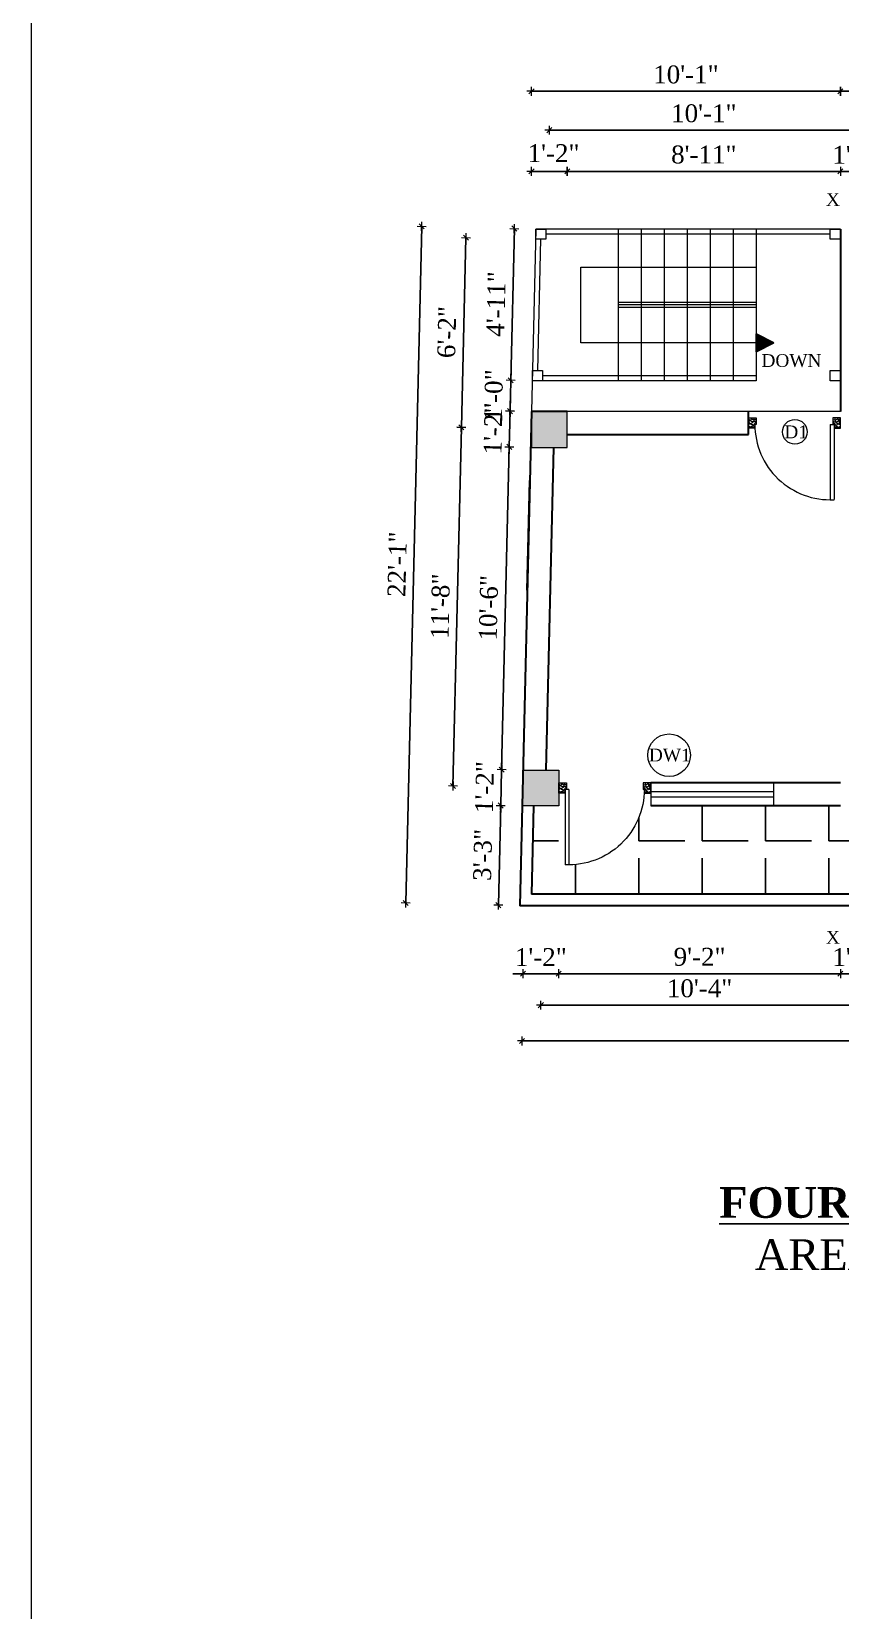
# Model space of a CAD drawing. Header units: inches. Extents: x 151827 to 346502, y -56182 to -23217.
# Drawn here: x 155381 to 155697, y -27472 to -26854 of the extents above; entities that cross this region are included whole.
import ezdxf

# ---------------------------------------------------------------- set-up
doc = ezdxf.new("R2010")
doc.units = ezdxf.units.IN
doc.header["$LTSCALE"] = 5
doc.header["$MEASUREMENT"] = 0
for name, color, linetype, lineweight in [('A-WALL', 7, 'Continuous', 9), ('Dimension', 7, 'Continuous', 18), ('DOOR', 62, 'Continuous', 0), ('Dw', 2, 'Continuous', 18), ('ele1', 21, 'Continuous', 20)]:
    doc.layers.add(name, color=color, linetype=linetype, lineweight=lineweight)
doc.layers.add('dim line', color=7, linetype='Continuous', lineweight=15, true_color=0xfab2b2)
doc.layers.add('TEXT', color=6, linetype='Continuous')
doc.layers.add('WALL', color=7, linetype='Continuous')
doc.styles.add('ordinary', font='times.ttf')
doc.dimstyles.new('Copy of 96', dxfattribs={"dimtxt": 7, "dimasz": 4, "dimexe": 0.5, "dimexo": 0.5, "dimgap": 3, "dimtad": 1, "dimdec": 1, "dimzin": 11, "dimdsep": 46, "dimlunit": 4, "dimtxsty": 'ordinary', "dimblk": 'OBLIQUE', "dimcen": 0.09, "dimse1": 1, "dimse2": 1, "dimclrt": 6, "dimazin": 0, "dimtfac": 1, "dimtdec": 1, "dimtix": 1, "dimtmove": 2, "dimatfit": 3, "dimldrblk": 'leader', "dimfxl": 0.5, "dimfxlon": 1, "dimtolj": 1, "dimtzin": 0, "dimarcsym": 0})

# ---------------------------------------------------------------- blocks, each defined once
blk = doc.blocks.new('A$C27B36B59')
at = {"layer": 'DOOR'}
for p, q in [((0, 4), (0, 0)), ((2.5, 4), (0, 4)), ((0, 0), (3, 0)), ((2.5, 2.5), (2.5, 4)), ((3, 2.5), (2.5, 2.5)), ((3, 0), (3, 2.5))]:
    blk.add_line(p, q, dxfattribs=at)
for centre, radius, start, end in [((-1.4, -0.54), 4.75, 22.14107, 72.83803), ((1.34, 2.09), 1.64, 45.13802, 144.89476), ((2.21, 0.3), 2.49, 83.31492, 152.65798), ((0.13, 0.37), 2.05, 349.48753, 93.68048), ((1.96, -0.47), 2.01, 58.74475, 166.49498), ((-0.06, 0.32), 1.13, 343.54197, 86.94698), ((2.08, -0.4), 1.17, 38.28162, 160.15192)]:
    blk.add_arc(centre, radius, start, end, dxfattribs=at)
blk = doc.blocks.new('D2')
at = {"layer": 'DOOR'}
for p, q in [((74473.95, 24047.59), (74473.95, 24018.09)), ((74473.95, 24047.59), (74475.45, 24047.59)), ((74475.45, 24047.59), (74475.45, 24018.13))]:
    blk.add_line(p, q, dxfattribs=at)
blk.add_arc((74473.95, 24047.59), 29.5, 180, 272.9146, dxfattribs=at)
at = {"layer": 'DOOR', "xscale": -1, "rotation": 180}
blk.add_blockref('A$C27B36B59', (74441.95, 24050.09), dxfattribs=at)
at = {"layer": 'DOOR', "rotation": 180}
blk.add_blockref('A$C27B36B59', (74477.95, 24050.09), dxfattribs=at)
blk = doc.blocks.new('oblique')
at = {"color": 0, "lineweight": -2}
blk.add_line((0.25, 0.25), (-0.25, -0.25), dxfattribs=at)
at = {"layer": 'dim line', "lineweight": 9}
for p, q in [((-0.4375, 0), (0.4375, 0)), ((0, 0.4375), (0, -0.4375))]:
    blk.add_line(p, q, dxfattribs=at)
blk = doc.blocks.new('*D556')
at = {"layer": 'A-WALL', "color": 0, "lineweight": -2, "ltscale": 50, "transparency": 16777216}
for p, q in [((155564.47, -27156.65), (155564.81, -27142.65)), ((155564.81, -27142.65), (155564.9, -27138.65)), ((155564.47, -27156.65), (155564.38, -27160.65))]:
    blk.add_line(p, q, dxfattribs=at)
at = {"layer": 'Defpoints', "color": 0, "ltscale": 50, "transparency": 16777216}
for p in [(155564.81, -27142.65), (155573.17, -27142.85), (155572.84, -27156.85)]:
    blk.add_point(p, dxfattribs=at)
at = {"layer": 'A-WALL', "color": 0, "lineweight": -2, "ltscale": 50, "transparency": 16777216, "xscale": 4, "yscale": 4, "zscale": 4}
for p, rotation in [((155564.81, -27142.65), 268.6423816930626), ((155564.47, -27156.65), 88.64238169306266)]:
    blk.add_blockref('oblique', p, dxfattribs=dict(at, rotation=rotation))
at = {"layer": 'A-WALL', "color": 6, "ltscale": 50, "transparency": 16777216, "insert": (155558.14, -27149.5), "char_height": 7, "attachment_point": 5, "rotation": 88.64238, "style": 'ordinary'}
blk.add_mtext('\\A1;1\'-2"', dxfattribs=at)
blk = doc.blocks.new('_OBLIQUE')
at = {"color": 0, "linetype": 'ByBlock'}
blk.add_line((-0.5, -0.5), (0.5, 0.5), dxfattribs=at)
blk = doc.blocks.new('leader')
at = {"layer": 'Dimension'}
for p, q in [((0, -4.33), (0, 4.33)), ((-4.42, 0), (4.42, 0))]:
    blk.add_line(p, q, dxfattribs=at)
blk = doc.blocks.new('*D557')
at = {"layer": 'A-WALL', "color": 0, "lineweight": -2, "ltscale": 5, "transparency": 16777216}
blk.add_line((155564.81, -27142.65), (155567.8, -27016.36), dxfattribs=at)
at = {"layer": 'Defpoints', "color": 0, "ltscale": 5, "transparency": 16777216}
for p in [(155567.8, -27016.36), (155576.5, -27016.57), (155573.17, -27142.85)]:
    blk.add_point(p, dxfattribs=at)
at = {"layer": 'A-WALL', "color": 0, "lineweight": -2, "ltscale": 5, "transparency": 16777216, "xscale": 4, "yscale": 4, "zscale": 4}
for p, rotation in [((155567.8, -27016.36), 88.64238169298139), ((155564.81, -27142.65), 268.6423816929814)]:
    blk.add_blockref('oblique', p, dxfattribs=dict(at, rotation=rotation))
at = {"layer": 'A-WALL', "color": 6, "ltscale": 5, "transparency": 16777216, "insert": (155559.74, -27079.35), "char_height": 7, "attachment_point": 5, "rotation": 88.64238, "style": 'ordinary'}
blk.add_mtext('\\A1;10\'-6"', dxfattribs=at)
blk = doc.blocks.new('*D558')
at = {"layer": 'A-WALL', "color": 0, "lineweight": -2, "ltscale": 5, "transparency": 16777216}
for p, q in [((155568.13, -27002.37), (155568.23, -26998.37)), ((155567.8, -27016.36), (155568.13, -27002.37)), ((155567.8, -27016.36), (155567.7, -27020.36))]:
    blk.add_line(p, q, dxfattribs=at)
at = {"layer": 'Defpoints', "color": 0, "ltscale": 5, "transparency": 16777216}
for p in [(155568.13, -27002.37), (155576.5, -27002.57), (155576.5, -27016.57)]:
    blk.add_point(p, dxfattribs=at)
at = {"layer": 'A-WALL', "color": 0, "lineweight": -2, "ltscale": 5, "transparency": 16777216, "xscale": 4, "yscale": 4, "zscale": 4}
for p, rotation in [((155568.13, -27002.37), 268.6423816929814), ((155567.8, -27016.36), 88.64238169298143)]:
    blk.add_blockref('oblique', p, dxfattribs=dict(at, rotation=rotation))
at = {"layer": 'A-WALL', "color": 6, "ltscale": 5, "transparency": 16777216, "insert": (155561.47, -27009.21), "char_height": 7, "attachment_point": 5, "rotation": 88.64238, "style": 'ordinary'}
blk.add_mtext('\\A1;1\'-2"', dxfattribs=at)
blk = doc.blocks.new('*D516')
at = {"layer": 'A-WALL', "color": 0, "lineweight": -2, "ltscale": 5, "transparency": 16777216}
blk.add_line((155545.77, -27149.04), (155549.1, -27008.75), dxfattribs=at)
at = {"layer": 'Defpoints', "color": 0, "ltscale": 5, "transparency": 16777216}
for p in [(155549.1, -27008.75), (155583.5, -27009.57), (155580.17, -27149.85)]:
    blk.add_point(p, dxfattribs=at)
at = {"layer": 'A-WALL', "color": 0, "lineweight": -2, "ltscale": 5, "transparency": 16777216, "xscale": 4, "yscale": 4, "zscale": 4}
for p, rotation in [((155549.1, -27008.75), 88.64238169299772), ((155545.77, -27149.04), 268.6423816929977)]:
    blk.add_blockref('oblique', p, dxfattribs=dict(at, rotation=rotation))
at = {"layer": 'A-WALL', "color": 6, "ltscale": 5, "transparency": 16777216, "insert": (155540.88, -27078.74), "char_height": 7, "attachment_point": 5, "rotation": 88.64238, "style": 'ordinary'}
blk.add_mtext('\\A1;11\'-8"', dxfattribs=at)
blk = doc.blocks.new('*D517')
at = {"layer": 'A-WALL', "color": 0, "lineweight": -2, "ltscale": 5, "transparency": 16777216}
for p, q in [((155568.41, -26990.37), (155568.51, -26986.37)), ((155568.13, -27002.37), (155568.41, -26990.37)), ((155568.13, -27002.37), (155568.04, -27006.37))]:
    blk.add_line(p, q, dxfattribs=at)
at = {"layer": 'Defpoints', "color": 0, "ltscale": 5, "transparency": 16777216}
for p in [(155568.41, -26990.37), (155576.78, -26990.57), (155576.5, -27002.57)]:
    blk.add_point(p, dxfattribs=at)
at = {"layer": 'A-WALL', "color": 0, "lineweight": -2, "ltscale": 5, "transparency": 16777216, "xscale": 4, "yscale": 4, "zscale": 4}
for p, rotation in [((155568.41, -26990.37), 268.6423816929814), ((155568.13, -27002.37), 88.64238169298143)]:
    blk.add_blockref('oblique', p, dxfattribs=dict(at, rotation=rotation))
at = {"layer": 'A-WALL', "color": 6, "ltscale": 5, "transparency": 16777216, "insert": (155561.71, -26996.22), "char_height": 7, "attachment_point": 5, "rotation": 88.64238, "style": 'ordinary'}
blk.add_mtext('\\A1;1\'-0"', dxfattribs=at)
blk = doc.blocks.new('*D559')
at = {"layer": 'A-WALL', "color": 0, "lineweight": -2, "ltscale": 5, "transparency": 16777216}
blk.add_line((155564.47, -27156.65), (155563.55, -27195.65), dxfattribs=at)
at = {"layer": 'Defpoints', "color": 0, "ltscale": 5, "transparency": 16777216}
for p in [(155572.84, -27156.85), (155563.55, -27195.65), (155571.92, -27195.85)]:
    blk.add_point(p, dxfattribs=at)
at = {"layer": 'A-WALL', "color": 0, "lineweight": -2, "ltscale": 5, "transparency": 16777216, "xscale": 4, "yscale": 4, "zscale": 4}
for p, rotation in [((155564.47, -27156.65), 88.64238169298143), ((155563.55, -27195.65), 268.6423816929814)]:
    blk.add_blockref('oblique', p, dxfattribs=dict(at, rotation=rotation))
at = {"layer": 'A-WALL', "color": 6, "ltscale": 5, "transparency": 16777216, "insert": (155557.45, -27176), "char_height": 7, "attachment_point": 5, "rotation": 88.64238, "style": 'ordinary'}
blk.add_mtext('\\A1;3\'-3"', dxfattribs=at)
blk = doc.blocks.new('*D518')
at = {"layer": 'A-WALL', "color": 0, "lineweight": -2, "ltscale": 5, "transparency": 16777216}
blk.add_line((155549.1, -27008.75), (155550.86, -26934.55), dxfattribs=at)
at = {"layer": 'Defpoints', "color": 0, "ltscale": 5, "transparency": 16777216}
for p in [(155550.86, -26934.55), (155704.38, -26938.19), (155583.5, -27009.57)]:
    blk.add_point(p, dxfattribs=at)
at = {"layer": 'A-WALL', "color": 0, "lineweight": -2, "ltscale": 5, "transparency": 16777216, "xscale": 4, "yscale": 4, "zscale": 4}
for p, rotation in [((155550.86, -26934.55), 88.64238169298139), ((155549.1, -27008.75), 268.6423816929814)]:
    blk.add_blockref('oblique', p, dxfattribs=dict(at, rotation=rotation))
at = {"layer": 'A-WALL', "color": 6, "ltscale": 5, "transparency": 16777216, "insert": (155543.42, -26971.5), "char_height": 7, "attachment_point": 5, "rotation": 88.64238, "style": 'ordinary'}
blk.add_mtext('\\A1;6\'-2"', dxfattribs=at)
blk = doc.blocks.new('*D519')
at = {"layer": 'A-WALL', "color": 0, "lineweight": -2, "ltscale": 5, "transparency": 16777216}
blk.add_line((155527.32, -27194.79), (155533.59, -26930.13), dxfattribs=at)
at = {"layer": 'Defpoints', "color": 0, "ltscale": 5, "transparency": 16777216}
for p in [(155533.59, -26930.13), (155578.19, -26931.19), (155571.92, -27195.85)]:
    blk.add_point(p, dxfattribs=at)
at = {"layer": 'A-WALL', "color": 0, "lineweight": -2, "ltscale": 5, "transparency": 16777216, "xscale": 4, "yscale": 4, "zscale": 4}
for p, rotation in [((155533.59, -26930.13), 88.64238169298139), ((155527.32, -27194.79), 268.6423816929814)]:
    blk.add_blockref('oblique', p, dxfattribs=dict(at, rotation=rotation))
at = {"layer": 'A-WALL', "color": 6, "ltscale": 5, "transparency": 16777216, "insert": (155523.96, -27062.31), "char_height": 7, "attachment_point": 5, "rotation": 88.64238, "style": 'ordinary'}
blk.add_mtext('\\A1;22\'-1"', dxfattribs=at)
blk = doc.blocks.new('*D636')
at = {"layer": 'A-WALL', "color": 0, "lineweight": -2, "ltscale": 5, "transparency": 16777216}
blk.add_line((155568.41, -26990.37), (155569.82, -26930.99), dxfattribs=at)
at = {"layer": 'Defpoints', "color": 0, "ltscale": 5, "transparency": 16777216}
for p in [(155569.82, -26930.99), (155578.19, -26931.19, -72.71), (155576.78, -26990.57, -72.71)]:
    blk.add_point(p, dxfattribs=at)
at = {"layer": 'A-WALL', "color": 0, "lineweight": -2, "ltscale": 5, "transparency": 16777216, "xscale": 4, "yscale": 4, "zscale": 4}
for p, rotation in [((155569.82, -26930.99), 88.64238169298139), ((155568.41, -26990.37), 268.6423816929814)]:
    blk.add_blockref('oblique', p, dxfattribs=dict(at, rotation=rotation))
at = {"layer": 'A-WALL', "color": 6, "ltscale": 5, "transparency": 16777216, "insert": (155562.62, -26960.53), "char_height": 7, "attachment_point": 5, "rotation": 88.64238, "style": 'ordinary'}
blk.add_mtext('\\A1;4\'-11"', dxfattribs=at)
blk = doc.blocks.new('*D637')
at = {"layer": 'A-WALL', "color": 0, "lineweight": -2, "ltscale": 50, "transparency": 16777216}
for p, q in [((155573.17, -27222.46), (155569.17, -27222.46)), ((155573.17, -27222.46), (155587.17, -27222.46)), ((155587.17, -27222.46), (155591.17, -27222.46))]:
    blk.add_line(p, q, dxfattribs=at)
at = {"layer": 'Defpoints', "color": 0, "ltscale": 50, "transparency": 16777216}
for p in [(155573.17, -27156.85), (155587.17, -27156.85), (155587.17, -27222.46)]:
    blk.add_point(p, dxfattribs=at)
at = {"layer": 'A-WALL', "color": 0, "lineweight": -2, "ltscale": 50, "transparency": 16777216, "xscale": 4, "yscale": 4, "zscale": 4}
blk.add_blockref('oblique', (155573.17, -27222.46), dxfattribs=at)
at = {"layer": 'A-WALL', "color": 0, "lineweight": -2, "ltscale": 50, "transparency": 16777216, "xscale": 4, "yscale": 4, "zscale": 4, "rotation": 180}
blk.add_blockref('oblique', (155587.17, -27222.46), dxfattribs=at)
at = {"layer": 'A-WALL', "color": 6, "ltscale": 50, "transparency": 16777216, "insert": (155580.17, -27215.96), "char_height": 7, "attachment_point": 5, "style": 'ordinary'}
blk.add_mtext('\\A1;1\'-2"', dxfattribs=at)
blk = doc.blocks.new('*D638')
at = {"layer": 'A-WALL', "color": 0, "lineweight": -2, "ltscale": 5, "transparency": 16777216}
blk.add_line((155587.17, -27222.46), (155697.38, -27222.46), dxfattribs=at)
at = {"layer": 'Defpoints', "color": 0, "ltscale": 5, "transparency": 16777216}
for p in [(155587.17, -27156.85), (155697.38, -27156.85), (155697.38, -27222.46)]:
    blk.add_point(p, dxfattribs=at)
at = {"layer": 'A-WALL', "color": 0, "lineweight": -2, "ltscale": 5, "transparency": 16777216, "xscale": 4, "yscale": 4, "zscale": 4, "rotation": 180}
blk.add_blockref('oblique', (155587.17, -27222.46), dxfattribs=at)
at = {"layer": 'A-WALL', "color": 0, "lineweight": -2, "ltscale": 5, "transparency": 16777216, "xscale": 4, "yscale": 4, "zscale": 4}
blk.add_blockref('oblique', (155697.38, -27222.46), dxfattribs=at)
at = {"layer": 'A-WALL', "color": 6, "ltscale": 5, "transparency": 16777216, "insert": (155642.28, -27215.89), "char_height": 7, "attachment_point": 5, "style": 'ordinary'}
blk.add_mtext('\\A1;9\'-2"', dxfattribs=at)
blk = doc.blocks.new('*D639')
at = {"layer": 'A-WALL', "color": 0, "lineweight": -2, "ltscale": 5, "transparency": 16777216}
for p, q in [((155697.38, -27222.46), (155693.38, -27222.46)), ((155697.38, -27222.46), (155711.38, -27222.46)), ((155711.38, -27222.46), (155715.38, -27222.46))]:
    blk.add_line(p, q, dxfattribs=at)
at = {"layer": 'Defpoints', "color": 0, "ltscale": 5, "transparency": 16777216}
for p in [(155697.38, -27156.85), (155711.38, -27156.85), (155711.38, -27222.46)]:
    blk.add_point(p, dxfattribs=at)
at = {"layer": 'A-WALL', "color": 0, "lineweight": -2, "ltscale": 5, "transparency": 16777216, "xscale": 4, "yscale": 4, "zscale": 4}
blk.add_blockref('oblique', (155697.38, -27222.46), dxfattribs=at)
at = {"layer": 'A-WALL', "color": 0, "lineweight": -2, "ltscale": 5, "transparency": 16777216, "xscale": 4, "yscale": 4, "zscale": 4, "rotation": 180}
blk.add_blockref('oblique', (155711.38, -27222.46), dxfattribs=at)
at = {"layer": 'A-WALL', "color": 6, "ltscale": 5, "transparency": 16777216, "insert": (155704.38, -27215.96), "char_height": 7, "attachment_point": 5, "style": 'ordinary'}
blk.add_mtext('\\A1;1\'-2"', dxfattribs=at)
blk = doc.blocks.new('*D647')
at = {"layer": 'A-WALL', "color": 0, "lineweight": -2, "ltscale": 5, "transparency": 16777216}
blk.add_line((155580.17, -27234.77), (155704.38, -27234.77), dxfattribs=at)
at = {"layer": 'Defpoints', "color": 0, "ltscale": 5, "transparency": 16777216}
for p in [(155580.17, -27149.85), (155704.38, -27149.85), (155704.38, -27234.77)]:
    blk.add_point(p, dxfattribs=at)
at = {"layer": 'A-WALL', "color": 0, "lineweight": -2, "ltscale": 5, "transparency": 16777216, "xscale": 4, "yscale": 4, "zscale": 4, "rotation": 180}
blk.add_blockref('oblique', (155580.17, -27234.77), dxfattribs=at)
at = {"layer": 'A-WALL', "color": 0, "lineweight": -2, "ltscale": 5, "transparency": 16777216, "xscale": 4, "yscale": 4, "zscale": 4}
blk.add_blockref('oblique', (155704.38, -27234.77), dxfattribs=at)
at = {"layer": 'A-WALL', "color": 6, "ltscale": 5, "transparency": 16777216, "insert": (155642.28, -27228.21), "char_height": 7, "attachment_point": 5, "style": 'ordinary'}
blk.add_mtext('\\A1;10\'-4"', dxfattribs=at)
blk = doc.blocks.new('*D651')
at = {"layer": 'A-WALL', "color": 0, "lineweight": -2, "ltscale": 5, "transparency": 16777216}
blk.add_line((155939.64, -27248.76), (155572.84, -27248.76), dxfattribs=at)
at = {"layer": 'Defpoints', "color": 0, "ltscale": 5, "transparency": 16777216}
for p in [(155572.84, -27156.85), (155939.64, -27156.85), (155572.84, -27248.76)]:
    blk.add_point(p, dxfattribs=at)
at = {"layer": 'A-WALL', "color": 0, "lineweight": -2, "ltscale": 5, "transparency": 16777216, "xscale": 4, "yscale": 4, "zscale": 4, "rotation": 180}
blk.add_blockref('oblique', (155572.84, -27248.76), dxfattribs=at)
at = {"layer": 'A-WALL', "color": 0, "lineweight": -2, "ltscale": 5, "transparency": 16777216, "xscale": 4, "yscale": 4, "zscale": 4}
blk.add_blockref('oblique', (155939.64, -27248.76), dxfattribs=at)
at = {"layer": 'A-WALL', "color": 6, "ltscale": 5, "transparency": 16777216, "insert": (155756.24, -27242.19), "char_height": 7, "attachment_point": 5, "style": 'ordinary'}
blk.add_mtext('\\A1;30\'-7"', dxfattribs=at)
blk = doc.blocks.new('*D671')
at = {"layer": 'A-WALL', "color": 0, "lineweight": -2, "ltscale": 50, "transparency": 16777216}
blk.add_line((155576.5, -26908.63), (155590.5, -26908.63), dxfattribs=at)
at = {"layer": 'Defpoints', "color": 0, "ltscale": 50, "transparency": 16777216}
for p in [(155590.5, -26908.63), (155576.5, -27002.57), (155590.5, -27002.57)]:
    blk.add_point(p, dxfattribs=at)
at = {"layer": 'A-WALL', "color": 0, "lineweight": -2, "ltscale": 50, "transparency": 16777216, "xscale": 4, "yscale": 4, "zscale": 4, "rotation": 180}
blk.add_blockref('oblique', (155576.5, -26908.63), dxfattribs=at)
at = {"layer": 'A-WALL', "color": 0, "lineweight": -2, "ltscale": 50, "transparency": 16777216, "xscale": 4, "yscale": 4, "zscale": 4}
blk.add_blockref('oblique', (155590.5, -26908.63), dxfattribs=at)
at = {"layer": 'A-WALL', "color": 6, "ltscale": 50, "transparency": 16777216, "insert": (155585.15, -26901.49), "char_height": 7, "attachment_point": 5, "style": 'ordinary'}
blk.add_mtext('\\A1;1\'-2"', dxfattribs=at)
blk = doc.blocks.new('*D672')
at = {"layer": 'A-WALL', "color": 0, "lineweight": -2, "ltscale": 5, "transparency": 16777216}
blk.add_line((155590.5, -26908.63), (155697.38, -26908.63), dxfattribs=at)
at = {"layer": 'Defpoints', "color": 0, "ltscale": 5, "transparency": 16777216}
for p in [(155697.38, -26908.63), (155697.38, -26931.19), (155590.5, -27002.57)]:
    blk.add_point(p, dxfattribs=at)
at = {"layer": 'A-WALL', "color": 0, "lineweight": -2, "ltscale": 5, "transparency": 16777216, "xscale": 4, "yscale": 4, "zscale": 4, "rotation": 180}
blk.add_blockref('oblique', (155590.5, -26908.63), dxfattribs=at)
at = {"layer": 'A-WALL', "color": 0, "lineweight": -2, "ltscale": 5, "transparency": 16777216, "xscale": 4, "yscale": 4, "zscale": 4}
blk.add_blockref('oblique', (155697.38, -26908.63), dxfattribs=at)
at = {"layer": 'A-WALL', "color": 6, "ltscale": 5, "transparency": 16777216, "insert": (155643.94, -26902.07), "char_height": 7, "attachment_point": 5, "style": 'ordinary'}
blk.add_mtext('\\A1;8\'-11"', dxfattribs=at)
blk = doc.blocks.new('*D673')
at = {"layer": 'A-WALL', "color": 0, "lineweight": -2, "ltscale": 5, "transparency": 16777216}
for p, q in [((155697.38, -26908.63), (155693.38, -26908.63)), ((155697.38, -26908.63), (155711.38, -26908.63)), ((155711.38, -26908.63), (155715.38, -26908.63))]:
    blk.add_line(p, q, dxfattribs=at)
at = {"layer": 'Defpoints', "color": 0, "ltscale": 5, "transparency": 16777216}
for p in [(155711.38, -26908.63), (155697.38, -26931.19), (155711.38, -26931.19)]:
    blk.add_point(p, dxfattribs=at)
at = {"layer": 'A-WALL', "color": 0, "lineweight": -2, "ltscale": 5, "transparency": 16777216, "xscale": 4, "yscale": 4, "zscale": 4}
blk.add_blockref('oblique', (155697.38, -26908.63), dxfattribs=at)
at = {"layer": 'A-WALL', "color": 0, "lineweight": -2, "ltscale": 5, "transparency": 16777216, "xscale": 4, "yscale": 4, "zscale": 4, "rotation": 180}
blk.add_blockref('oblique', (155711.38, -26908.63), dxfattribs=at)
at = {"layer": 'A-WALL', "color": 6, "ltscale": 5, "transparency": 16777216, "insert": (155704.38, -26902.13), "char_height": 7, "attachment_point": 5, "style": 'ordinary'}
blk.add_mtext('\\A1;1\'-2"', dxfattribs=at)
blk = doc.blocks.new('*D679')
at = {"layer": 'A-WALL', "color": 0, "lineweight": -2, "ltscale": 5, "transparency": 16777216}
blk.add_line((155583.5, -26892.5), (155704.38, -26892.5), dxfattribs=at)
at = {"layer": 'Defpoints', "color": 0, "ltscale": 5, "transparency": 16777216}
for p in [(155704.38, -26892.5), (155583.5, -27009.57), (155704.38, -27009.57)]:
    blk.add_point(p, dxfattribs=at)
at = {"layer": 'A-WALL', "color": 0, "lineweight": -2, "ltscale": 5, "transparency": 16777216, "xscale": 4, "yscale": 4, "zscale": 4, "rotation": 180}
blk.add_blockref('oblique', (155583.5, -26892.5), dxfattribs=at)
at = {"layer": 'A-WALL', "color": 0, "lineweight": -2, "ltscale": 5, "transparency": 16777216, "xscale": 4, "yscale": 4, "zscale": 4}
blk.add_blockref('oblique', (155704.38, -26892.5), dxfattribs=at)
at = {"layer": 'A-WALL', "color": 6, "ltscale": 5, "transparency": 16777216, "insert": (155643.94, -26885.94), "char_height": 7, "attachment_point": 5, "style": 'ordinary'}
blk.add_mtext('\\A1;10\'-1"', dxfattribs=at)
blk = doc.blocks.new('*D682')
at = {"layer": 'A-WALL', "color": 0, "lineweight": -2, "ltscale": 5, "transparency": 16777216}
blk.add_line((155576.5, -26877.3), (155697.38, -26877.3), dxfattribs=at)
at = {"layer": 'Defpoints', "color": 0, "ltscale": 5, "transparency": 16777216}
for p in [(155697.38, -26877.3), (155697.38, -26931.19), (155576.5, -27002.57)]:
    blk.add_point(p, dxfattribs=at)
at = {"layer": 'A-WALL', "color": 0, "lineweight": -2, "ltscale": 5, "transparency": 16777216, "xscale": 4, "yscale": 4, "zscale": 4, "rotation": 180}
blk.add_blockref('oblique', (155576.5, -26877.3), dxfattribs=at)
at = {"layer": 'A-WALL', "color": 0, "lineweight": -2, "ltscale": 5, "transparency": 16777216, "xscale": 4, "yscale": 4, "zscale": 4}
blk.add_blockref('oblique', (155697.38, -26877.3), dxfattribs=at)
at = {"layer": 'A-WALL', "color": 6, "ltscale": 5, "transparency": 16777216, "insert": (155636.94, -26870.74), "char_height": 7, "attachment_point": 5, "style": 'ordinary'}
blk.add_mtext('\\A1;10\'-1"', dxfattribs=at)
blk = doc.blocks.new('*D683')
at = {"layer": 'A-WALL', "color": 0, "lineweight": -2, "ltscale": 5, "transparency": 16777216}
blk.add_line((155697.38, -26877.3), (155985.2, -26877.3), dxfattribs=at)
at = {"layer": 'Defpoints', "color": 0, "ltscale": 5, "transparency": 16777216}
for p in [(155985.2, -26877.3), (155697.38, -26931.19), (155985.2, -27086.85)]:
    blk.add_point(p, dxfattribs=at)
at = {"layer": 'A-WALL', "color": 0, "lineweight": -2, "ltscale": 5, "transparency": 16777216, "xscale": 4, "yscale": 4, "zscale": 4, "rotation": 180}
blk.add_blockref('oblique', (155697.38, -26877.3), dxfattribs=at)
at = {"layer": 'A-WALL', "color": 0, "lineweight": -2, "ltscale": 5, "transparency": 16777216, "xscale": 4, "yscale": 4, "zscale": 4}
blk.add_blockref('oblique', (155985.2, -26877.3), dxfattribs=at)
at = {"layer": 'A-WALL', "color": 6, "ltscale": 5, "transparency": 16777216, "insert": (155841.29, -26870.74), "char_height": 7, "attachment_point": 5, "style": 'ordinary'}
blk.add_mtext('\\A1;24\'-0"', dxfattribs=at)

msp = doc.modelspace()

# ---------------------------------------------------------------- hatches: boundary and pattern name
at = {"ltscale": 5}
msp.add_hatch(color=256, dxfattribs=at).paths.add_polyline_path([(155664.38, -26979.15), (155664.38, -26972.14), (155671.27, -26975.72)])
at = {"layer": 'WALL', "linetype": 'ByBlock', "ltscale": 5, "true_color": 0xf8991e}
h = msp.add_hatch(color=30, dxfattribs=at)
h.dxf.hatch_style = 1
h.paths.add_polyline_path([(155576.5, -27016.57), (155590.5, -27016.57), (155590.5, -27002.57), (155576.5, -27002.57)])
h = msp.add_hatch(dxfattribs=at)
h.set_pattern_fill('ANGLE', color=30, scale=90)
h.set_pattern_definition([(0, (17241.283, 103.955), (0, 24.75), [18, -6.75]), (90, (17241.283, 103.955), (-24.75, 2e-15), [18, -6.75])])
h.paths.add_polyline_path([(155711.38, -27007.07), (155711.38, -27016.57), (155711.38, -27142.85), (155711.38, -27156.85), (155697.38, -27156.85), (155623.17, -27156.85), (155623.17, -27151.85), (155620.63, -27151.85, -0.414214), (155589.67, -27179.81), (155589.67, -27151.85), (155587.17, -27151.85), (155587.17, -27156.85), (155577.34, -27156.85), (155576.52, -27191.35), (155912.31, -27191.35), (155934.6, -27156.85), (155836.95, -27156.85), (155822.95, -27156.85), (155822.95, -27142.85), (155832.45, -27142.85), (155832.45, -27016.57), (155822.95, -27016.57), (155822.95, -27007.07)])
h.paths.add_polyline_path([(155746.52, -27090.99), (155803.83, -27090.99), (155803.83, -27083.32), (155746.52, -27083.32)], flags=24)
h = msp.add_hatch(color=30, dxfattribs=at)
h.dxf.hatch_style = 1
h.paths.add_polyline_path([(155573.17, -27142.85), (155573.17, -27156.85), (155587.17, -27156.85), (155587.17, -27142.85)])

# ---------------------------------------------------------------- linework, layer by layer
at = {"ltscale": 5}
for p, q in [((155664.38, -26979.15, -72.71), (155664.38, -26972.14, -72.71)), ((155664.38, -26972.14, -72.71), (155671.27, -26975.72, -72.71)), ((155671.27, -26975.72, -72.71), (155664.38, -26979.15, -72.71))]:
    msp.add_line(p, q, dxfattribs=at)
at = {"layer": 'A-WALL', "ltscale": 5}
for p, q in [((155578.19, -26931.19, -72.71), (155576.5, -27002.57, -72.71)), ((155697.38, -26931.19, -72.71), (155578.19, -26931.19, -72.71)), ((155693.38, -26933.19, -72.71), (155582.19, -26933.19, -72.71)), ((155610.38, -26931.19, -72.71), (155610.38, -26990.57, -72.71)), ((155619.38, -26931.19, -72.71), (155619.38, -26990.57, -72.71)), ((155628.38, -26931.19, -72.71), (155628.38, -26990.57, -72.71)), ((155637.38, -26931.19, -72.71), (155637.38, -26990.57, -72.71)), ((155646.38, -26931.19, -72.71), (155646.38, -26990.57, -72.71)), ((155655.38, -26931.19, -72.71), (155655.38, -26990.57, -72.71)), ((155664.38, -26931.19, -72.71), (155664.38, -26960.88, -72.71)), ((155580.09, -26935.19, -72.71), (155578.88, -26986.57, -72.71)), ((155595.77, -26975.72, -72.71), (155595.77, -26946.03, -72.71)), ((155595.77, -26946.03, -72.71), (155664.38, -26946.03, -72.71)), ((155664.38, -26959.88, -72.71), (155610.38, -26959.88, -72.71)), ((155664.38, -26960.88, -72.71), (155610.38, -26960.88, -72.71)), ((155664.38, -26961.88, -72.71), (155610.38, -26961.88, -72.71)), ((155664.38, -26960.88, -72.71), (155664.38, -26990.57, -72.71)), ((155664.38, -26975.72, -72.71), (155595.77, -26975.72, -72.71)), ((155664.38, -26988.57, -72.71), (155580.88, -26988.57, -72.71)), ((155664.38, -26990.57, -72.71), (155576.78, -26990.57, -72.71)), ((155697.38, -26990.57, -72.71), (155693.38, -26990.57, -72.71)), ((155697.38, -27002.57, -72.71), (155576.5, -27002.57, -72.71)), ((155623.17, -27147.85, -72.71), (155623.17, -27156.85, -72.71)), ((155671.17, -27147.85, -72.71), (155671.17, -27156.85, -72.71)), ((155573.17, -27156.85, -72.71), (155572.84, -27156.85, -72.71))]:
    msp.add_line(p, q, dxfattribs=at)
at = {"layer": 'A-WALL', "lineweight": 30}
for p, q in [((155697.38, -26931.19, -72.71), (155697.38, -27002.57, -72.71)), ((155576.5, -27002.57, -72.71), (155572.84, -27156.85, -72.71)), ((155590.5, -27002.57, -72.71), (155576.5, -27002.57, -72.71)), ((155590.5, -27002.57, -72.71), (155576.5, -27002.57, -72.71)), ((155661.38, -27011.57, -72.71), (155661.38, -27002.57, -72.71)), ((155590.5, -27011.57, -72.71), (155661.38, -27011.57, -72.71)), ((155585.17, -27016.57, -72.71), (155582.17, -27142.85, -72.71)), ((155574.84, -27072.49, -72.71), (155575.86, -27029.5, -72.71)), ((155697.38, -27147.85, -72.71), (155623.17, -27147.85, -72.71)), ((155572.84, -27156.85, -72.71), (155571.92, -27195.85, -72.71)), ((155577.34, -27156.85, -72.71), (155576.52, -27191.35, -72.71)), ((155697.38, -27156.85, -72.71), (155623.17, -27156.85, -72.71)), ((155912.31, -27191.35, -72.71), (155576.52, -27191.35, -72.71)), ((155914.76, -27195.85, -72.71), (155571.92, -27195.85, -72.71))]:
    msp.add_line(p, q, dxfattribs=at)
at = {"layer": 'A-WALL', "ltscale": 5, "elevation": -72.71}
for points in [[(155578.19, -26931.19), (155582.19, -26931.19), (155582.19, -26935.19), (155578.19, -26935.19)], [(155693.38, -26931.19), (155697.38, -26931.19), (155697.38, -26935.19), (155693.38, -26935.19)], [(155576.88, -26986.57), (155580.88, -26986.57), (155580.88, -26990.57), (155576.88, -26990.57)], [(155693.38, -26986.57), (155697.38, -26986.57), (155697.38, -26990.57), (155693.38, -26990.57)], [(155576.5, -27016.57), (155590.5, -27016.57), (155590.5, -27002.57), (155576.5, -27002.57)], [(155573.17, -27142.85), (155587.17, -27142.85), (155587.17, -27156.85), (155573.17, -27156.85)]]:
    msp.add_lwpolyline(points, close=True, dxfattribs=at)
at = {"layer": 'A-WALL', "ltscale": 5}
for centre, radius in [((155679.56, -27010.51, -72.71), 4.82), ((155630.35, -27136.98, -72.71), 8.32)]:
    msp.add_circle(centre, radius, dxfattribs=at)
at = {"layer": 'Dw', "color": 3}
for p, q in [((155671.17, -27151.35, -72.71), (155623.17, -27151.35, -72.71)), ((155671.17, -27153.35, -72.71), (155623.17, -27153.35, -72.71))]:
    msp.add_line(p, q, dxfattribs=at)
at = {"layer": 'ele1', "elevation": -72.71}
msp.add_lwpolyline([(155380.93, -26250.03), (158465.9, -26250.03), (158465.9, -28405.37), (155380.93, -28405.37)], close=True, dxfattribs=at)
msp.add_lwpolyline([(155380.93, -26250.03), (158465.9, -26250.03), (158465.9, -28405.37), (155380.93, -28405.37)], close=True, dxfattribs=at)

# ---------------------------------------------------------------- block references
at = {"layer": 'WALL', "color": 2, "linetype": 'ByBlock'}
msp.add_blockref('D2', (81219.43, -51055.16, -72.71), dxfattribs=at)
at = {"layer": 'WALL', "color": 2, "linetype": 'ByBlock', "xscale": -1, "rotation": 359.9999999998169}
msp.add_blockref('D2', (230065.12, -51197.94, -72.71), dxfattribs=at)

# ---------------------------------------------------------------- texts
at = {"layer": 'TEXT', "style": 'ordinary'}
for s, p in [('X', (155691.72, -26922.16, -72.71)), ('DOWN', (155666.48, -26985.1, -72.71)), ('D1', (155675.44, -27013.01, -72.71)), ('DW1', (155622.45, -27139.42, -72.71)), ('X', (155691.72, -27210.73, -72.71))]:
    msp.add_text(s, height=5, dxfattribs=at).set_placement(p)
at = {"layer": 'TEXT', "char_height": 12, "width": 219.8151, "attachment_point": 8, "style": 'ordinary'}
for s, insert in [('{\\fTimes New Roman|b1|i0|c0|p18;\\LFOURTH FLOOR PLAN}', (155750.16, -27318.13, -72.71)), ('AREA = 146.48 sq. ft.', (155745.85, -27342.26, -72.71))]:
    msp.add_mtext(s, dxfattribs=dict(at, insert=insert))

# ---------------------------------------------------------------- dimensions: what is measured, and where the dimension line sits
at = {"layer": 'A-WALL', "ltscale": 5}
for base, p1, p2, picture, middle in [((155697.38, -26877.3, -72.71), (155576.5, -27002.57, -72.71), (155697.38, -26931.19, -72.71), '*D682', (155636.94, -26870.74, -72.71)), ((155985.2, -26877.3, -72.71), (155697.38, -26931.19, -72.71), (155985.2, -27086.85, -72.71), '*D683', (155841.29, -26870.74, -72.71)), ((155704.38, -26892.5, -72.71), (155583.5, -27009.57, -72.71), (155704.38, -27009.57, -72.71), '*D679', (155643.94, -26885.94, -72.71)), ((155697.38, -26908.63, -72.71), (155590.5, -27002.57, -72.71), (155697.38, -26931.19, -72.71), '*D672', (155643.94, -26902.07, -72.71)), ((155711.38, -26908.63, -72.71), (155697.38, -26931.19, -72.71), (155711.38, -26931.19, -72.71), '*D673', (155704.38, -26902.13, -72.71)), ((155704.38, -27234.77, -72.71), (155580.17, -27149.85, -72.71), (155704.38, -27149.85, -72.71), '*D647', (155642.28, -27228.21, -72.71)), ((155572.84, -27248.76, -72.71), (155939.64, -27156.85, -72.71), (155572.84, -27156.85, -72.71), '*D651', (155756.24, -27242.19, -72.71)), ((155697.38, -27222.46, -72.71), (155587.17, -27156.85, -72.71), (155697.38, -27156.85, -72.71), '*D638', (155642.28, -27215.89, -72.71)), ((155711.38, -27222.46, -72.71), (155697.38, -27156.85, -72.71), (155711.38, -27156.85, -72.71), '*D639', (155704.38, -27215.96, -72.71))]:
    dim = msp.add_linear_dim(base=base, p1=p1, p2=p2, dimstyle='Copy of 96', override={"dimdec": 0, "dimblk": 'oblique', "dimtdec": 0, "dimarcsym": 1}, dxfattribs=at)
    dim.commit()
    dim.dimension.update_dxf_attribs({"geometry": picture, "text_midpoint": middle})
at = {"layer": 'A-WALL', "ltscale": 50}
dim = msp.add_linear_dim(base=(155590.5, -26908.63, -72.71), p1=(155576.5, -27002.57, -72.71), p2=(155590.5, -27002.57, -72.71), dimstyle='Copy of 96', override={"dimdec": 0, "dimblk": 'oblique', "dimtdec": 0, "dimarcsym": 1}, dxfattribs=at)
dim.commit()
dim.dimension.update_dxf_attribs({"geometry": '*D671', "text_midpoint": (155585.15, -26901.49, -72.71), "dimtype": 160})
at = {"layer": 'A-WALL', "ltscale": 5}
for base, p1, p2, picture, middle in [((155533.59, -26930.13, -72.71), (155571.92, -27195.85, -72.71), (155578.19, -26931.19, -72.71), '*D519', (155523.96, -27062.31, -72.71)), ((155550.86, -26934.55, -72.71), (155583.5, -27009.57, -72.71), (155704.38, -26938.19, -72.71), '*D518', (155543.42, -26971.5, -72.71)), ((155569.82, -26930.99), (155576.78, -26990.57, -72.71), (155578.19, -26931.19, -72.71), '*D636', (155562.62, -26960.53)), ((155568.41, -26990.37, -72.71), (155576.5, -27002.57, -72.71), (155576.78, -26990.57, -72.71), '*D517', (155561.71, -26996.22, -72.71)), ((155568.13, -27002.37, -72.71), (155576.5, -27016.57, -72.71), (155576.5, -27002.57, -72.71), '*D558', (155561.47, -27009.21, -72.71)), ((155567.8, -27016.36, -72.71), (155573.17, -27142.85, -72.71), (155576.5, -27016.57, -72.71), '*D557', (155559.74, -27079.35, -72.71)), ((155563.55, -27195.65, -72.71), (155572.84, -27156.85, -72.71), (155571.92, -27195.85, -72.71), '*D559', (155557.45, -27176, -72.71))]:
    dim = msp.add_linear_dim(base=base, p1=p1, p2=p2, angle=268.64238, dimstyle='Copy of 96', override={"dimdec": 0, "dimblk": 'oblique', "dimtdec": 0, "dimarcsym": 1}, dxfattribs=at)
    dim.commit()
    dim.dimension.update_dxf_attribs({"geometry": picture, "text_midpoint": middle})
dim = msp.add_aligned_dim(p1=(155580.17, -27149.85, -72.71), p2=(155583.5, -27009.57, -72.71), distance=34.41, dimstyle='Copy of 96', override={"dimdec": 0, "dimblk": 'oblique', "dimtdec": 0, "dimarcsym": 1}, dxfattribs=at)
dim.commit()
dim.dimension.update_dxf_attribs({"geometry": '*D516', "text_midpoint": (155540.88, -27078.74, -72.71)})
at = {"layer": 'A-WALL', "ltscale": 50}
dim = msp.add_aligned_dim(p1=(155572.84, -27156.85, -72.71), p2=(155573.17, -27142.85, -72.71), distance=8.37, dimstyle='Copy of 96', override={"dimdec": 0, "dimblk": 'oblique', "dimtdec": 0, "dimarcsym": 1}, dxfattribs=at)
dim.commit()
dim.dimension.update_dxf_attribs({"geometry": '*D556', "text_midpoint": (155558.14, -27149.5, -72.71)})
dim = msp.add_linear_dim(base=(155587.17, -27222.46, -72.71), p1=(155573.17, -27156.85, -72.71), p2=(155587.17, -27156.85, -72.71), dimstyle='Copy of 96', override={"dimdec": 0, "dimblk": 'oblique', "dimtdec": 0, "dimarcsym": 1}, dxfattribs=at)
dim.commit()
dim.dimension.update_dxf_attribs({"geometry": '*D637', "text_midpoint": (155580.17, -27215.96, -72.71)})

doc.saveas('drawing.dxf')
